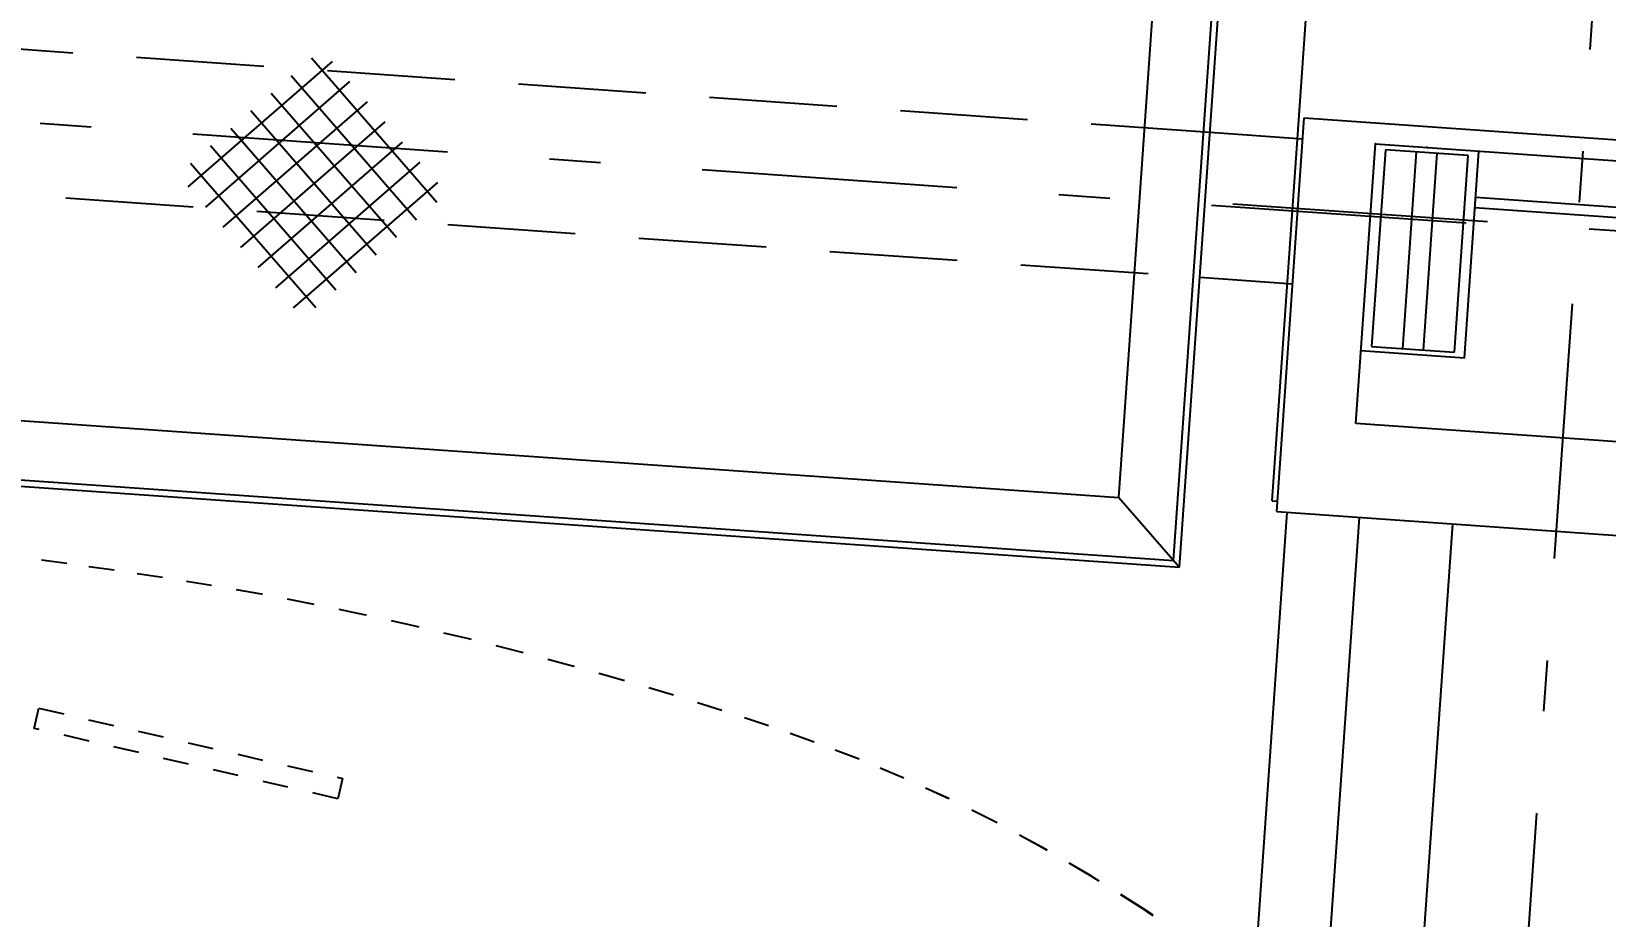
# Model space of a CAD drawing. Header units: millimetres. Extents: x -4 to 3776, y -4 to 4079.
# Drawn here: x 468.99 to 475.15, y 296.38 to 299.84 of the extents above; entities that cross this region are included whole.
import ezdxf
from ezdxf import colors
from ezdxf.entities.mleader import LeaderData, LeaderLine
from ezdxf.math import Vec2, Vec3

# ---------------------------------------------------------------- set-up
doc = ezdxf.new("R2010")
doc.units = ezdxf.units.MM
for name, pattern in [('CEN1', [2, 1, -0.4, 0.2, -0.4]), ('DASHED', [0.75, 0.5, -0.25]), ('PHANTOM', [2.5, 1.25, -0.25, 0.25, -0.25, 0.25, -0.25])]:
    doc.linetypes.add(name, pattern=pattern)
for name, color, linetype in [('03-input', 3, 'Continuous'), ('05-center', 6, 'CEN1'), ('BK_kedu', 255, 'Continuous')]:
    doc.layers.add(name, color=color, linetype=linetype)
doc.styles.get("Standard").update_dxf_attribs({"font": 'arial.ttf'})

# ---------------------------------------------------------------- blocks, each defined once
blk = doc.blocks.new('A$C2694431E')
at = {"layer": '03-input', "color": 0, "linetype": 'PHANTOM'}
for p, q in [((5425.816642484162, 311.0727830223041), (5372.621255538776, 280.3766760493745)), ((5372.621255538776, 280.3766760493745), (5321.122964203241, 252.8918092335225)), ((5321.122964203241, 252.8918092335225), (5271.957357034786, 228.5771360664512)), ((5271.957357034786, 228.5771360664512), (5224.829251201358, 207.136545924237)), ((5224.829251201358, 207.136545924237), (5179.210771024809, 188.210162153584)), ((5179.210771024809, 188.210162153584), (5134.574040826992, 171.4381081014872)), ((5134.574040826992, 171.4381081014872), (5090.391184929991, 156.4605071147089)), ((5090.391184929991, 156.4605071147089), (5046.13432765461, 142.9174825400114)), ((5046.13432765461, 142.9174825400114), (5001.275593323633, 130.4491577243316)), ((5001.275593323633, 130.4491577243316), (4955.287106258096, 118.6956560144899)), ((4907.781179373269, 107.369015654258), (4858.93087996135, 96.46893447608454)), ((4955.287106258096, 118.6956560144899), (4907.781179373269, 107.369015654258)), ((4858.93087996135, 96.46893447608454), (4809.04946390749, 86.06702520890394)), ((4758.450187096489, 76.23490058229072), (4707.446305413265, 67.04417332535377)), ((4809.04946390749, 86.06702520890394), (4758.450187096489, 76.23490058229072)), ((4707.446305413265, 67.04417332535377), (4656.351074744016, 58.5664561673766)), ((4605.477750973077, 50.87336183752632), (4555.13958998688, 44.03650306520285)), ((4656.351074744016, 58.5664561673766), (4605.477750973077, 50.87336183752632)), ((4456.928986231913, 32.99506175133865), (4409.142963932594, 28.6272428004886)), ((4505.600748459576, 38.09963240969228), (4456.928986231913, 32.99506175133865)), ((4555.13958998688, 44.03650306520285), (4505.600748459576, 38.09963240969228)), ((4316.302781639621, 21.71966686274391), (4271.285942905582, 18.98881329671713)), ((4362.261342191836, 24.90062726748874), (4316.302781639621, 21.71966686274391)), ((4409.142963932594, 28.6272428004886), (4362.261342191836, 24.90062726748874))]:
    blk.add_line(p, q, dxfattribs=at)
blk.add_lwpolyline([(5425.816642483813, 311.5434861474205), (5372.621255538776, 280.7304358151159), (5321.122964203241, 253.1418092335225), (5271.957357034669, 228.7446165352012), (5224.829251201591, 207.2420146742952), (5179.210771024809, 188.2711973098922), (5134.574040826759, 171.4693581015454), (5090.39118493034, 156.4736907084589), (5046.13432765496, 142.9213887900696), (5001.275593323749, 130.4496460055816), (4955.287106258329, 118.6956560144899), (4907.781179373502, 107.3690156543162), (4858.930879961583, 96.46893447608454), (4809.04946390749, 86.06702520902036), (4758.450187096256, 76.23490058234893), (4707.446305413265, 67.04417332535377), (4656.351074744016, 58.5664561673766), (4605.47775097331, 50.87336183758453), (4555.139589986647, 44.03650306520285), (4505.600748459576, 38.09963240975048), (4456.928986231447, 32.99506175139686), (4409.142963932594, 28.62724280054681), (4362.261342191836, 24.90062726748874), (4316.302781639853, 21.71966686286032), (4271.28594290535, 18.98881329671713)], dxfattribs=at)
blk.add_lwpolyline([(4299.237035986152, 162.4256166085834), (4595.503645037184, 209.6071422446985), (4592.364703206462, 229.3174767398159), (4296.098094155197, 182.1359511035844)], close=True, dxfattribs=at)
blk = doc.blocks.new('A$C39C97F3E')
at = {"layer": '03-input', "color": 0, "linetype": 'Continuous'}
for p, q in [((0.833704971689258, 109.2055649181066), (130.9867950497237, 239.3586549961419)), ((239.3586625564349, 111.1591051161076), (109.2055724784004, 241.3121951941444)), ((19.03463351942992, 91.00463637036546), (149.1877235974653, 221.1577264484008)), ((221.1577340086924, 92.95817656836607), (91.00464393065886, 223.1112666464005)), ((37.23556206717149, 72.80370782262389), (167.3886521452068, 202.9567979006588)), ((202.9568054609508, 74.75724802062314), (72.80371538291729, 204.9103380986576)), ((184.7558769132129, 56.55631947288066), (54.60278683517845, 186.7094095509192)), ((55.43649061491305, 54.60277927488187), (185.5895806929484, 184.7558693529168)), ((166.5549483654695, 38.35539092513909), (36.40185828743506, 168.5084810031753)), ((73.63741916265462, 36.40185072714075), (203.7905092406927, 166.5549408051756)), ((148.3540198177261, 20.15446237739752), (18.20092973969258, 150.3075524554338)), ((91.8383477103971, 18.20092217939828), (221.9914377884334, 148.3540122574341)), ((130.1530912699873, 1.953533829656408), (1.191951014334336e-06, 132.1066239076927)), ((110.0392762581378, -6.368343292706413e-06), (240.1923663361749, 130.1530837096916))]:
    blk.add_line(p, q, dxfattribs=at)
blk = doc.blocks.new('A$C25D95980')
at = {"layer": '03-input', "color": 0, "linetype": 'Continuous'}
for p, q in [((80, 190.0000004610051), (0, 190.0000004610051)), ((0, 190.0000004610051), (0, 4.610051291820128e-07)), ((30, 190.0000004610051), (30, 4.610051291820128e-07)), ((50, 190.0000004610051), (50, 4.610051291820128e-07)), ((80, 4.610051291820128e-07), (80, 190.0000004610051)), ((0, 4.610051291820128e-07), (80, 4.610051291820128e-07))]:
    blk.add_line(p, q, dxfattribs=at)
blk = doc.blocks.new('A$C62FF4C8B')
at = {"layer": '03-input', "color": 0, "linetype": 'Continuous'}
for p, q in [((0, 99.99380325285574), (0, 369.9938032528557)), ((0, 369.9938032528557), (400, 369.9938032528557)), ((10, 364.9938032528557), (24, 364.9938032528557)), ((10, 364.9938032528557), (10, 64.99380325285574)), ((24, 364.9938032528557), (24, 64.99380325285574)), ((76, 364.9938032528557), (90, 364.9938032528557)), ((76, 364.9938032528557), (76, 64.99380325285574)), ((90, 364.9938032528557), (90, 64.99380325285574)), ((400, 369.9938032528557), (400, 99.99380325285574)), ((28.99999999999636, 296.9938032528521), (29.00000000000728, 99.99380325285574)), ((34.9751793443902, 297.378910859487), (39.00029762628765, 277.9128854563355)), ((65.02482065560253, 297.378910859487), (60.99970238571768, 277.9128870888458)), ((70.99999999999636, 296.9938032528521), (71.00000000000728, 99.99380325285574)), ((300, 299.9938032528557), (400, 299.9938032528557)), ((300, 299.9938032528557), (300, 99.99380325285574)), ((90, 154.9938032528557), (300, 154.9938032528562)), ((90, 144.9938032528557), (300, 144.9938032528562)), ((10, 99.99380325285574), (0, 99.99380325285574)), ((29.00000000000728, 99.99380325285574), (24, 99.99380325285574)), ((28.99999999999636, 2.993803252852103), (29, 99.99380325285574)), ((70.99999999999636, 2.993803252852103), (71, 99.99380325285574)), ((76, 99.99380325285574), (71.00000000000728, 99.99380325285574)), ((400, 99.99380325285574), (90, 99.99380325285574)), ((24, 64.99380325285574), (10, 64.99380325285574)), ((90, 64.99380325285574), (76, 64.99380325285574)), ((34.9751793443902, 2.608695646213619), (39.00029762628765, 22.07472104936869)), ((65.02482065560253, 2.608695646213619), (60.99970238571768, 22.0747194168548))]:
    blk.add_line(p, q, dxfattribs=at)
for centre, radius, start, end in [((32, 296.9938032528557), 3, 7.375364902064553, 180), ((68, 296.9938032528557), 3, 0, 172.6246350979355), ((50, 277.9938032528557), 11, 180.4214809128669, 359.5785275904983), ((50, 21.99380325285574), 11, 0.4214724095016883, 179.5785190871331), ((32, 2.993803252855741), 3, 180, 352.6246350979355), ((68, 2.993803252855741), 3, 187.3753649020646, 0)]:
    blk.add_arc(centre, radius, start, end, dxfattribs=at)
for p in [(350, 99.99380325285574), (400, 99.99380325285574), (400, 99.99380325285574)]:
    blk.add_point(p, dxfattribs=at)
blk.add_blockref('A$C25D95980', (310, 104.9938027918511), dxfattribs=at)
blk = doc.blocks.new('jiushengting-jiaban')
at = {"layer": '03-input', "color": 0, "linetype": 'Continuous'}
for p, q in [((4948.820280810214, 3401.928980664819), (4949.254626154678, 3395.718401770127)), ((4948.53613667778, 3401.909108655596), (4948.97048202224, 3395.698529760903)), ((4949.323293615827, 3399.985817473366), (4949.619954324953, 3395.743951496272)), ((4930.00854123104, 3394.617143801109), (4948.548500579262, 3395.913761260762)), ((4930.012693489629, 3394.592959859978), (4948.525848682988, 3395.887702734334)), ((4948.310655668371, 3395.640146733268), (4948.548500579262, 3395.913761260762)), ((4948.525848682988, 3395.887702734334), (4948.692773560466, 3393.500892021864)), ((4948.548500579262, 3395.913761260762), (4948.718832086895, 3393.478240125588)), ((4948.929890003321, 3395.695690902442), (4951.121859024974, 3395.848989259312)), ((4948.929890003321, 3395.695690902442), (4949.037766624821, 3394.153194183499)), ((4930.077977257031, 3394.365019386958), (4948.310655668371, 3395.640146733268)), ((4948.310655668371, 3395.640146733268), (4948.445217559401, 3393.71608503648)), ((4948.912432852321, 3395.653679454293), (4948.932728861782, 3395.655098883524)), ((4948.912432852321, 3395.653679454293), (4949.054375775348, 3393.624078508315)), ((4948.627988616157, 3394.777184731014), (4948.992344889451, 3394.802666486212)), ((4948.667732634603, 3394.20889646614), (4949.032088907898, 3394.234378221338)), ((4949.037766624821, 3394.153194183499), (4950.580263343763, 3394.261070804999))]:
    blk.add_line(p, q, dxfattribs=at)
at = {"layer": '03-input', "color": 0, "linetype": 'DASHED'}
for p, q in [((4935.956737311746, 3393.891003409451), (4948.627988616157, 3394.777184731014)), ((4933.240048102783, 3393.129940210075), (4948.667732634603, 3394.20889646614))]:
    blk.add_line(p, q, dxfattribs=at)
at = {"layer": '05-center'}
for p, q in [((4949.599789228156, 3401.864810780229), (4950.183732241781, 3393.515177930753)), ((4948.757553100051, 3394.489358435483), (4951.38157877338, 3394.672873266272)), ((4928.723146631495, 3393.099578425451), (4949.760300312057, 3394.570840592281))]:
    blk.add_line(p, q, dxfattribs=at)
at = {"layer": '03-input', "color": 3, "linetype": 'Continuous', "xscale": 0.004069116755912711, "yscale": 0.004069116755912711, "zscale": 0.004069116755912711, "rotation": 4.000544981170568}
blk.add_blockref('A$C2694431E', (4926.674917588491, 3394.585963354931), dxfattribs=at)
at = {"layer": '03-input', "color": 0, "linetype": 'Continuous'}
for name, p, xscale, yscale, zscale, rotation in [('A$C62FF4C8B', (4950.968300622553, 3393.961909533635), -0.004069116755912703, 0.004069116755912705, 0.004069116755912705, 4.000544981170577), ('A$C39C97F3E', (4944.701458170985, 3393.886757166546), 0.004069116755912711, 0.004069116755912711, 0.004069116755912711, 4.000544981170568)]:
    blk.add_blockref(name, p, dxfattribs=dict(at, xscale=xscale, yscale=yscale, zscale=zscale, rotation=rotation))

msp = doc.modelspace()

# ---------------------------------------------------------------- block references
at = {"color": 4, "lineweight": 25, "xscale": -1, "rotation": 180}
msp.add_blockref('jiushengting-jiaban', (-4475.066196161169, 3693.65739368502), dxfattribs=at)

# ---------------------------------------------------------------- leaders
at = {"layer": 'BK_kedu'}
ml = msp.add_multileader_mtext('Standard', dxfattribs=at)
ml.set_content('', color=256)
ml.set_leader_properties()
ml.build(insert=Vec2(0, 0))
ml.multileader.update_dxf_attribs({"text_right_attachment_type": 6, "dogleg_length": 0.36, "arrow_head_size": 0.18})
ctx = ml.context
ctx.base_point, ctx.char_height, ctx.arrow_head_size, ctx.landing_gap_size, ctx.plane_origin = Vec3(3775.998586345596, 4079.3284131595), 0.18, 0.18, 0.09, Vec3(3774.638586345596, 4079.3284131595)
ctx.right_attachment = 6
notes = []
notes.append((ctx, [(0, (0, 0, 0), (0, 0), (1, 0), 1, [])]))
ctx.mtext.insert, ctx.mtext.flow_direction = Vec3(3776.088586345596, 4079.4184131595), 5
for ctx, leaders in notes:
    for number, flags, end, landing, length, lines in leaders:
        leader = LeaderData()
        leader.index, (leader.has_last_leader_line, leader.has_dogleg_vector, leader.attachment_direction) = number, flags
        leader.last_leader_point, leader.dogleg_vector, leader.dogleg_length = Vec3(end), Vec3(landing), length
        for number, points, colour, breaks in lines:
            line = LeaderLine()
            line.index, line.vertices, line.color, line.breaks = number, Vec3.list(points), colors.encode_raw_color(colour), breaks
            leader.lines.append(line)
        ctx.leaders.append(leader)

doc.saveas('drawing.dxf')
